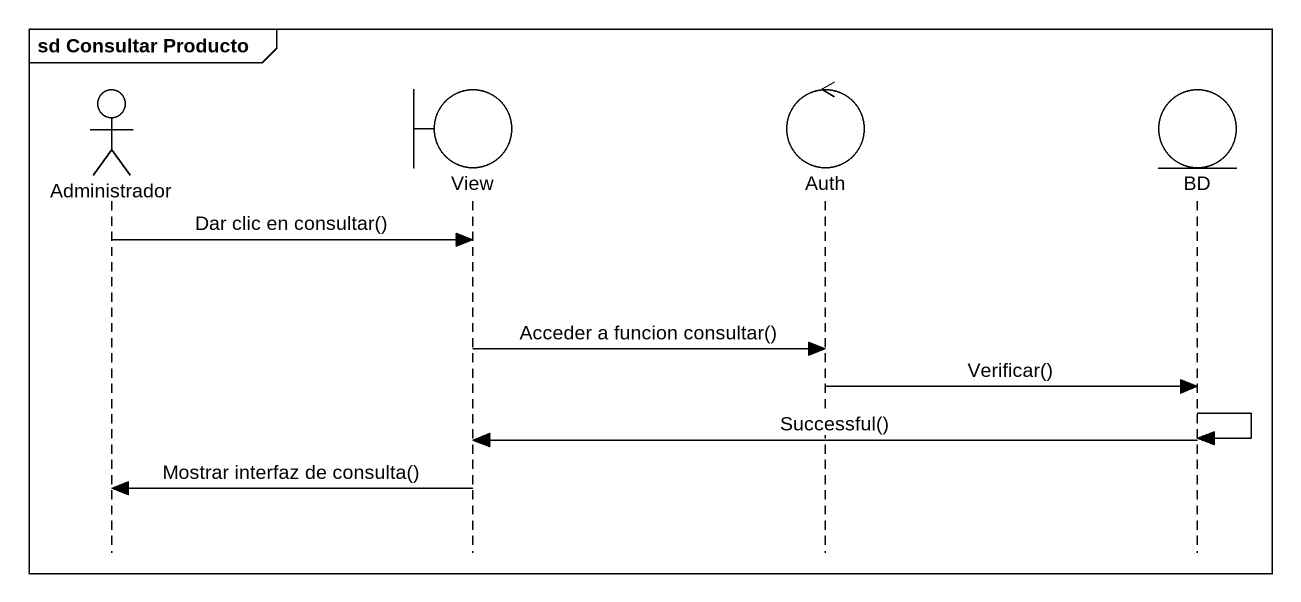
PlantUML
@startuml
mainframe sd Consultar Producto
hide footbox
actor Administrador
boundary View
control Auth
entity BD

Administrador -> View : Dar clic en consultar()
View -> Auth : Acceder a funcion consultar()
Auth -> BD : Verificar()
BD -> BD
BD -> View : Successful()
View -> Administrador : Mostrar interfaz de consulta()
@enduml
